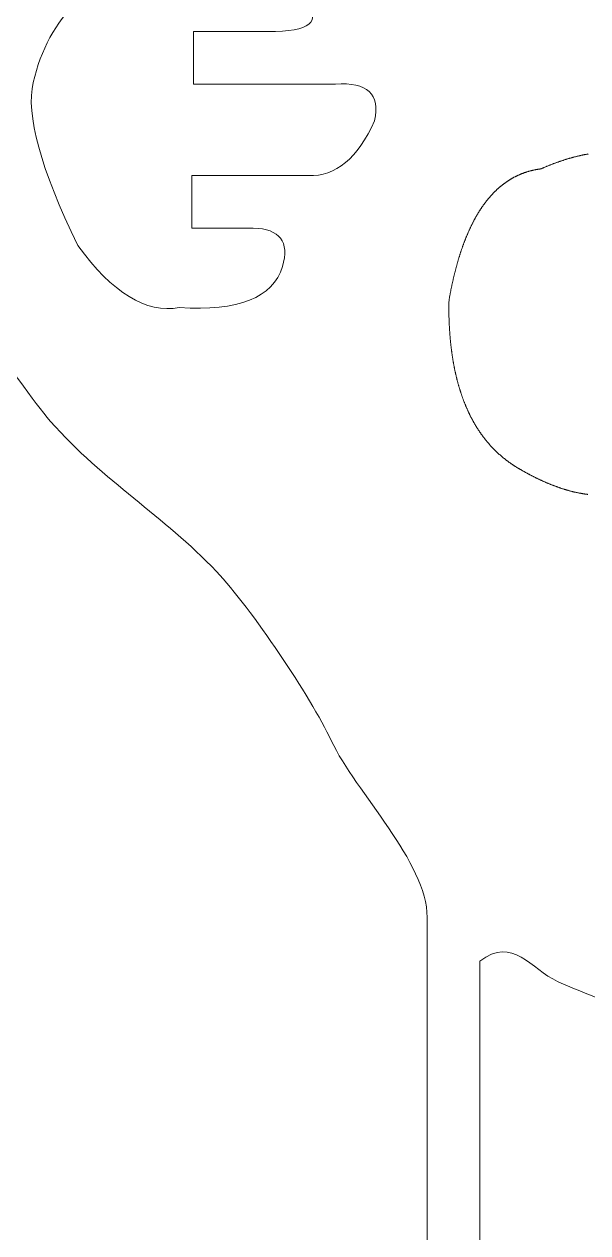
# Model space of a CAD drawing. Header units: inches. Extents: x -250 to 251, y -166 to 168.
# Drawn here: x -166.3 to -135.6, y 63.8 to 129.5 of the extents above; entities that cross this region are included whole.
import ezdxf

# ---------------------------------------------------------------- set-up
doc = ezdxf.new("R2010")
doc.units = ezdxf.units.IN
doc.header["$MEASUREMENT"] = 0
doc.layers.add('Layer 1', color=7, linetype='Continuous')

msp = doc.modelspace()

# ---------------------------------------------------------------- linework, layer by layer
at = {"layer": 'Layer 1', "color": 1, "lineweight": 9}
msp.add_lwpolyline([(-135.611, 122.447), (-135.64, 122.442), (-135.669, 122.437), (-135.697, 122.432), (-135.726, 122.426), (-135.755, 122.421), (-135.784, 122.415), (-135.813, 122.409), (-135.842, 122.404), (-135.871, 122.398), (-135.9, 122.392), (-135.929, 122.385), (-135.958, 122.379), (-135.987, 122.373), (-136.016, 122.366), (-136.045, 122.36), (-136.074, 122.353), (-136.103, 122.347), (-136.132, 122.34), (-136.161, 122.333), (-136.19, 122.326), (-136.219, 122.319), (-136.249, 122.312), (-136.278, 122.304), (-136.307, 122.297), (-136.336, 122.289), (-136.365, 122.282), (-136.395, 122.274), (-136.424, 122.266), (-136.453, 122.258), (-136.483, 122.25), (-136.512, 122.242), (-136.542, 122.234), (-136.571, 122.226), (-136.6, 122.217), (-136.63, 122.209), (-136.659, 122.2), (-136.689, 122.192), (-136.718, 122.183), (-136.748, 122.174), (-136.777, 122.165), (-136.807, 122.156), (-136.837, 122.147), (-136.866, 122.137), (-136.896, 122.128), (-136.926, 122.119), (-136.955, 122.109), (-136.985, 122.099), (-137.015, 122.09), (-137.044, 122.08), (-137.074, 122.07), (-137.104, 122.06), (-137.134, 122.049), (-137.164, 122.039), (-137.193, 122.029), (-137.223, 122.018), (-137.253, 122.008), (-137.283, 121.997), (-137.313, 121.986), (-137.343, 121.976), (-137.373, 121.965), (-137.403, 121.953), (-137.433, 121.942), (-137.463, 121.931), (-137.493, 121.92), (-137.523, 121.908), (-137.553, 121.897), (-137.583, 121.885), (-137.613, 121.873), (-137.644, 121.862), (-137.674, 121.85), (-137.704, 121.838), (-137.734, 121.825), (-137.764, 121.813), (-137.795, 121.801), (-137.825, 121.788), (-137.855, 121.776), (-137.886, 121.763), (-137.915, 121.751), (-137.945, 121.738), (-137.973, 121.726), (-138, 121.715), (-138.025, 121.704), (-138.047, 121.695), (-138.068, 121.686), (-138.085, 121.678), (-138.1, 121.672), (-138.113, 121.666), (-138.124, 121.662), (-138.133, 121.658), (-138.14, 121.654), (-138.146, 121.652), (-138.152, 121.65), (-138.156, 121.648), (-138.16, 121.646), (-138.163, 121.644), (-138.166, 121.643), (-138.168, 121.642), (-138.17, 121.641), (-138.172, 121.641), (-138.173, 121.64), (-138.174, 121.64), (-138.176, 121.639), (-138.177, 121.639), (-138.178, 121.638), (-138.179, 121.638), (-138.18, 121.638), (-138.18, 121.637), (-138.181, 121.637), (-138.182, 121.637), (-138.183, 121.637), (-138.184, 121.637), (-138.185, 121.636), (-138.186, 121.636), (-138.187, 121.636), (-138.188, 121.636), (-138.19, 121.636), (-138.192, 121.636), (-138.194, 121.635), (-138.197, 121.635), (-138.2, 121.634), (-138.204, 121.634), (-138.209, 121.633), (-138.214, 121.633), (-138.221, 121.632), (-138.228, 121.631), (-138.237, 121.629), (-138.247, 121.628), (-138.257, 121.627), (-138.27, 121.625), (-138.283, 121.623), (-138.298, 121.62), (-138.314, 121.618), (-138.331, 121.615), (-138.349, 121.612), (-138.369, 121.609), (-138.389, 121.605), (-138.41, 121.602), (-138.432, 121.598), (-138.453, 121.594), (-138.475, 121.59), (-138.497, 121.585), (-138.519, 121.581), (-138.541, 121.577), (-138.563, 121.572), (-138.584, 121.567), (-138.606, 121.563), (-138.628, 121.558), (-138.649, 121.553), (-138.671, 121.548), (-138.692, 121.542), (-138.714, 121.537), (-138.735, 121.532), (-138.756, 121.526), (-138.778, 121.521), (-138.799, 121.515), (-138.82, 121.509), (-138.841, 121.503), (-138.862, 121.497), (-138.883, 121.491), (-138.904, 121.485), (-138.925, 121.478), (-138.946, 121.472), (-138.967, 121.465), (-138.988, 121.458), (-139.009, 121.452), (-139.03, 121.445), (-139.05, 121.438), (-139.071, 121.431), (-139.092, 121.423), (-139.112, 121.416), (-139.133, 121.408), (-139.153, 121.401), (-139.174, 121.393), (-139.194, 121.385), (-139.214, 121.378), (-139.235, 121.37), (-139.255, 121.362), (-139.275, 121.353), (-139.295, 121.345), (-139.315, 121.337), (-139.335, 121.328), (-139.355, 121.319), (-139.375, 121.311), (-139.395, 121.302), (-139.415, 121.293), (-139.435, 121.284), (-139.455, 121.275), (-139.474, 121.265), (-139.494, 121.256), (-139.514, 121.247), (-139.533, 121.237), (-139.553, 121.227), (-139.572, 121.217), (-139.592, 121.208), (-139.611, 121.198), (-139.631, 121.187), (-139.65, 121.177), (-139.669, 121.167), (-139.688, 121.156), (-139.708, 121.146), (-139.727, 121.135), (-139.746, 121.124), (-139.765, 121.113), (-139.784, 121.103), (-139.803, 121.091), (-139.822, 121.08), (-139.841, 121.069), (-139.859, 121.058), (-139.878, 121.046), (-139.897, 121.034), (-139.916, 121.023), (-139.934, 121.011), (-139.953, 120.999), (-139.971, 120.987), (-139.99, 120.975), (-140.008, 120.962), (-140.027, 120.95), (-140.045, 120.937), (-140.063, 120.925), (-140.082, 120.912), (-140.1, 120.899), (-140.118, 120.886), (-140.136, 120.873), (-140.154, 120.86), (-140.172, 120.847), (-140.19, 120.834), (-140.208, 120.82), (-140.226, 120.807), (-140.244, 120.793), (-140.262, 120.779), (-140.279, 120.765), (-140.297, 120.751), (-140.315, 120.737), (-140.332, 120.723), (-140.35, 120.709), (-140.367, 120.694), (-140.385, 120.68), (-140.402, 120.665), (-140.42, 120.651), (-140.437, 120.636), (-140.454, 120.621), (-140.472, 120.606), (-140.489, 120.591), (-140.506, 120.575), (-140.523, 120.56), (-140.54, 120.544), (-140.557, 120.529), (-140.574, 120.513), (-140.591, 120.497), (-140.608, 120.481), (-140.625, 120.465), (-140.642, 120.449), (-140.658, 120.433), (-140.675, 120.417), (-140.692, 120.4), (-140.708, 120.384), (-140.725, 120.367), (-140.741, 120.35), (-140.758, 120.333), (-140.774, 120.316), (-140.791, 120.299), (-140.807, 120.282), (-140.823, 120.265), (-140.839, 120.247), (-140.856, 120.23), (-140.872, 120.212), (-140.888, 120.195), (-140.904, 120.177), (-140.92, 120.159), (-140.936, 120.141), (-140.952, 120.123), (-140.968, 120.104), (-140.983, 120.086), (-140.999, 120.067), (-141.015, 120.049), (-141.031, 120.03), (-141.046, 120.011), (-141.062, 119.992), (-141.077, 119.973), (-141.093, 119.954), (-141.108, 119.935), (-141.124, 119.916), (-141.139, 119.896), (-141.155, 119.877), (-141.17, 119.857), (-141.185, 119.837), (-141.2, 119.817), (-141.215, 119.797), (-141.23, 119.777), (-141.245, 119.757), (-141.26, 119.737), (-141.275, 119.716), (-141.29, 119.696), (-141.305, 119.675), (-141.32, 119.655), (-141.335, 119.634), (-141.349, 119.613), (-141.364, 119.592), (-141.379, 119.571), (-141.393, 119.549), (-141.408, 119.528), (-141.422, 119.506), (-141.437, 119.485), (-141.451, 119.463), (-141.466, 119.441), (-141.48, 119.419), (-141.494, 119.397), (-141.508, 119.375), (-141.522, 119.353), (-141.537, 119.331), (-141.551, 119.308), (-141.565, 119.286), (-141.579, 119.263), (-141.593, 119.24), (-141.607, 119.217), (-141.62, 119.194), (-141.634, 119.171), (-141.648, 119.148), (-141.662, 119.125), (-141.675, 119.101), (-141.689, 119.078), (-141.702, 119.054), (-141.716, 119.031), (-141.729, 119.007), (-141.743, 118.983), (-141.756, 118.959), (-141.77, 118.935), (-141.783, 118.91), (-141.796, 118.886), (-141.809, 118.862), (-141.823, 118.837), (-141.836, 118.812), (-141.849, 118.787), (-141.862, 118.763), (-141.875, 118.738), (-141.888, 118.712), (-141.9, 118.687), (-141.913, 118.662), (-141.926, 118.636), (-141.939, 118.611), (-141.952, 118.585), (-141.964, 118.559), (-141.977, 118.534), (-141.989, 118.508), (-142.002, 118.481), (-142.014, 118.455), (-142.027, 118.429), (-142.039, 118.403), (-142.051, 118.376), (-142.064, 118.349), (-142.076, 118.323), (-142.088, 118.296), (-142.1, 118.269), (-142.112, 118.242), (-142.124, 118.215), (-142.136, 118.187), (-142.148, 118.16), (-142.16, 118.133), (-142.172, 118.105), (-142.184, 118.077), (-142.196, 118.05), (-142.207, 118.022), (-142.219, 117.994), (-142.231, 117.966), (-142.242, 117.937), (-142.254, 117.909), (-142.265, 117.881), (-142.277, 117.852), (-142.288, 117.823), (-142.3, 117.795), (-142.311, 117.766), (-142.322, 117.737), (-142.333, 117.708), (-142.345, 117.678), (-142.356, 117.649), (-142.367, 117.62), (-142.378, 117.59), (-142.389, 117.561), (-142.4, 117.531), (-142.411, 117.501), (-142.422, 117.471), (-142.432, 117.441), (-142.443, 117.411), (-142.454, 117.381), (-142.465, 117.35), (-142.475, 117.32), (-142.486, 117.289), (-142.496, 117.258), (-142.507, 117.228), (-142.517, 117.197), (-142.528, 117.166), (-142.538, 117.135), (-142.548, 117.103), (-142.559, 117.072), (-142.569, 117.041), (-142.579, 117.009), (-142.589, 116.977), (-142.599, 116.946), (-142.609, 116.914), (-142.619, 116.882), (-142.629, 116.85), (-142.639, 116.818), (-142.649, 116.785), (-142.659, 116.753), (-142.668, 116.72), (-142.678, 116.688), (-142.688, 116.655), (-142.697, 116.622), (-142.707, 116.589), (-142.716, 116.556), (-142.726, 116.523), (-142.735, 116.49), (-142.745, 116.456), (-142.754, 116.423), (-142.763, 116.389), (-142.773, 116.356), (-142.782, 116.322), (-142.791, 116.288), (-142.8, 116.254), (-142.809, 116.22), (-142.818, 116.186), (-142.827, 116.151), (-142.836, 116.117), (-142.845, 116.082), (-142.854, 116.048), (-142.863, 116.013), (-142.871, 115.978), (-142.88, 115.943), (-142.889, 115.908), (-142.897, 115.873), (-142.906, 115.837), (-142.914, 115.802), (-142.923, 115.767), (-142.931, 115.731), (-142.94, 115.695), (-142.948, 115.659), (-142.956, 115.623), (-142.964, 115.587), (-142.973, 115.551), (-142.981, 115.515), (-142.989, 115.479), (-142.997, 115.442), (-143.005, 115.406), (-143.013, 115.369), (-143.021, 115.332), (-143.029, 115.295), (-143.036, 115.258), (-143.044, 115.221), (-143.052, 115.184), (-143.06, 115.147), (-143.067, 115.109), (-143.075, 115.072), (-143.082, 115.034), (-143.09, 114.996), (-143.097, 114.958), (-143.105, 114.92), (-143.112, 114.882), (-143.119, 114.844), (-143.127, 114.806), (-143.134, 114.767), (-143.141, 114.729), (-143.148, 114.69), (-143.155, 114.652), (-143.161, 114.613), (-143.167, 114.574), (-143.173, 114.535), (-143.177, 114.496), (-143.181, 114.457), (-143.185, 114.418), (-143.187, 114.379), (-143.189, 114.339), (-143.19, 114.3), (-143.191, 114.261), (-143.191, 114.222), (-143.191, 114.183), (-143.191, 114.144), (-143.191, 114.105), (-143.191, 114.066), (-143.191, 114.027), (-143.19, 113.989), (-143.19, 113.95), (-143.189, 113.911), (-143.189, 113.873), (-143.188, 113.834), (-143.188, 113.796), (-143.187, 113.758), (-143.186, 113.72), (-143.185, 113.682), (-143.184, 113.643), (-143.183, 113.606), (-143.182, 113.568), (-143.181, 113.53), (-143.18, 113.492), (-143.179, 113.454), (-143.177, 113.417), (-143.176, 113.379), (-143.174, 113.342), (-143.173, 113.305), (-143.171, 113.267), (-143.17, 113.23), (-143.168, 113.193), (-143.166, 113.156), (-143.164, 113.119), (-143.162, 113.082), (-143.16, 113.045), (-143.158, 113.009), (-143.156, 112.972), (-143.154, 112.935), (-143.152, 112.899), (-143.149, 112.863), (-143.147, 112.826), (-143.145, 112.79), (-143.142, 112.754), (-143.139, 112.718), (-143.137, 112.682), (-143.134, 112.646), (-143.131, 112.61), (-143.128, 112.574), (-143.126, 112.538), (-143.123, 112.502), (-143.12, 112.467), (-143.116, 112.431), (-143.113, 112.396), (-143.11, 112.361), (-143.107, 112.325), (-143.103, 112.29), (-143.1, 112.255), (-143.096, 112.22), (-143.093, 112.185), (-143.089, 112.15), (-143.085, 112.115), (-143.082, 112.081), (-143.078, 112.046), (-143.074, 112.011), (-143.07, 111.977), (-143.066, 111.942), (-143.062, 111.908), (-143.057, 111.874), (-143.053, 111.839), (-143.049, 111.805), (-143.045, 111.771), (-143.04, 111.737), (-143.036, 111.703), (-143.031, 111.67), (-143.026, 111.636), (-143.022, 111.602), (-143.017, 111.569), (-143.012, 111.535), (-143.007, 111.502), (-143.002, 111.468), (-142.997, 111.435), (-142.992, 111.402), (-142.987, 111.369), (-142.982, 111.336), (-142.976, 111.303), (-142.971, 111.27), (-142.965, 111.237), (-142.96, 111.204), (-142.954, 111.171), (-142.949, 111.139), (-142.943, 111.106), (-142.937, 111.074), (-142.931, 111.041), (-142.925, 111.009), (-142.919, 110.977), (-142.913, 110.945), (-142.907, 110.913), (-142.901, 110.881), (-142.895, 110.849), (-142.889, 110.817), (-142.882, 110.785), (-142.876, 110.754), (-142.869, 110.722), (-142.863, 110.69), (-142.856, 110.659), (-142.849, 110.628), (-142.843, 110.596), (-142.836, 110.565), (-142.829, 110.534), (-142.822, 110.503), (-142.815, 110.472), (-142.808, 110.441), (-142.801, 110.41), (-142.793, 110.379), (-142.786, 110.349), (-142.779, 110.318), (-142.771, 110.287), (-142.764, 110.257), (-142.756, 110.227), (-142.748, 110.196), (-142.741, 110.166), (-142.733, 110.136), (-142.725, 110.106), (-142.717, 110.076), (-142.709, 110.046), (-142.701, 110.016), (-142.693, 109.986), (-142.685, 109.957), (-142.677, 109.927), (-142.668, 109.897), (-142.66, 109.868), (-142.652, 109.839), (-142.643, 109.809), (-142.635, 109.78), (-142.626, 109.751), (-142.617, 109.722), (-142.609, 109.693), (-142.6, 109.664), (-142.591, 109.635), (-142.582, 109.606), (-142.573, 109.578), (-142.564, 109.549), (-142.555, 109.52), (-142.545, 109.492), (-142.536, 109.463), (-142.527, 109.435), (-142.517, 109.407), (-142.508, 109.379), (-142.498, 109.351), (-142.489, 109.323), (-142.479, 109.295), (-142.469, 109.267), (-142.459, 109.239), (-142.449, 109.211), (-142.439, 109.184), (-142.429, 109.156), (-142.419, 109.129), (-142.409, 109.101), (-142.399, 109.074), (-142.389, 109.047), (-142.378, 109.02), (-142.368, 108.992), (-142.357, 108.965), (-142.347, 108.939), (-142.336, 108.912), (-142.325, 108.885), (-142.315, 108.858), (-142.304, 108.832), (-142.293, 108.805), (-142.282, 108.778), (-142.271, 108.752), (-142.26, 108.726), (-142.249, 108.7), (-142.238, 108.673), (-142.226, 108.647), (-142.215, 108.621), (-142.203, 108.595), (-142.192, 108.569), (-142.18, 108.544), (-142.169, 108.518), (-142.157, 108.492), (-142.145, 108.467), (-142.134, 108.441), (-142.122, 108.416), (-142.11, 108.39), (-142.098, 108.365), (-142.086, 108.34), (-142.073, 108.315), (-142.061, 108.29), (-142.049, 108.265), (-142.037, 108.24), (-142.024, 108.215), (-142.012, 108.191), (-141.999, 108.166), (-141.987, 108.141), (-141.974, 108.117), (-141.961, 108.092), (-141.948, 108.068), (-141.935, 108.044), (-141.922, 108.02), (-141.909, 107.995), (-141.896, 107.971), (-141.883, 107.947), (-141.87, 107.924), (-141.857, 107.9), (-141.843, 107.876), (-141.83, 107.852), (-141.816, 107.829), (-141.803, 107.805), (-141.789, 107.782), (-141.776, 107.759), (-141.762, 107.735), (-141.748, 107.712), (-141.734, 107.689), (-141.72, 107.666), (-141.706, 107.643), (-141.692, 107.62), (-141.678, 107.597), (-141.664, 107.575), (-141.649, 107.552), (-141.635, 107.529), (-141.621, 107.507), (-141.606, 107.484), (-141.592, 107.462), (-141.577, 107.44), (-141.562, 107.418), (-141.548, 107.395), (-141.533, 107.373), (-141.518, 107.351), (-141.503, 107.33), (-141.488, 107.308), (-141.473, 107.286), (-141.458, 107.264), (-141.443, 107.243), (-141.427, 107.221), (-141.412, 107.2), (-141.397, 107.178), (-141.381, 107.157), (-141.366, 107.136), (-141.35, 107.115), (-141.334, 107.094), (-141.319, 107.073), (-141.303, 107.052), (-141.287, 107.031), (-141.271, 107.01), (-141.255, 106.99), (-141.239, 106.969), (-141.223, 106.949), (-141.207, 106.928), (-141.19, 106.908), (-141.174, 106.887), (-141.158, 106.867), (-141.141, 106.847), (-141.125, 106.827), (-141.108, 106.807), (-141.091, 106.787), (-141.075, 106.767), (-141.058, 106.748), (-141.041, 106.728), (-141.024, 106.708), (-141.007, 106.689), (-140.99, 106.669), (-140.973, 106.65), (-140.956, 106.631), (-140.938, 106.611), (-140.921, 106.592), (-140.904, 106.573), (-140.886, 106.554), (-140.869, 106.535), (-140.851, 106.516), (-140.833, 106.498), (-140.816, 106.479), (-140.798, 106.46), (-140.78, 106.442), (-140.762, 106.423), (-140.744, 106.405), (-140.726, 106.387), (-140.708, 106.369), (-140.69, 106.35), (-140.671, 106.332), (-140.653, 106.314), (-140.635, 106.296), (-140.616, 106.279), (-140.598, 106.261), (-140.579, 106.243), (-140.56, 106.226), (-140.542, 106.208), (-140.523, 106.191), (-140.504, 106.173), (-140.485, 106.156), (-140.466, 106.139), (-140.447, 106.121), (-140.428, 106.104), (-140.409, 106.087), (-140.389, 106.07), (-140.37, 106.054), (-140.351, 106.037), (-140.331, 106.02), (-140.312, 106.004), (-140.292, 105.987), (-140.272, 105.971), (-140.253, 105.954), (-140.233, 105.938), (-140.213, 105.922), (-140.193, 105.905), (-140.173, 105.889), (-140.153, 105.873), (-140.133, 105.857), (-140.113, 105.842), (-140.092, 105.826), (-140.072, 105.81), (-140.052, 105.795), (-140.031, 105.779), (-140.011, 105.764), (-139.99, 105.748), (-139.97, 105.733), (-139.949, 105.718), (-139.928, 105.702), (-139.907, 105.687), (-139.886, 105.672), (-139.865, 105.657), (-139.844, 105.643), (-139.823, 105.628), (-139.802, 105.613), (-139.781, 105.598), (-139.759, 105.584), (-139.738, 105.569), (-139.717, 105.555), (-139.696, 105.541), (-139.675, 105.528), (-139.655, 105.514), (-139.636, 105.502), (-139.618, 105.49), (-139.601, 105.479), (-139.586, 105.469), (-139.571, 105.46), (-139.558, 105.452), (-139.546, 105.444), (-139.536, 105.437), (-139.526, 105.431), (-139.517, 105.426), (-139.51, 105.421), (-139.504, 105.417), (-139.498, 105.414), (-139.494, 105.411), (-139.49, 105.409), (-139.486, 105.407), (-139.483, 105.405), (-139.481, 105.403), (-139.479, 105.402), (-139.477, 105.401), (-139.475, 105.399), (-139.473, 105.398), (-139.471, 105.397), (-139.469, 105.396), (-139.468, 105.395), (-139.466, 105.394), (-139.465, 105.393), (-139.463, 105.393), (-139.461, 105.391), (-139.459, 105.39), (-139.457, 105.389), (-139.455, 105.388), (-139.452, 105.386), (-139.448, 105.384), (-139.444, 105.382), (-139.44, 105.379), (-139.434, 105.376), (-139.428, 105.372), (-139.42, 105.367), (-139.41, 105.361), (-139.399, 105.355), (-139.385, 105.347), (-139.37, 105.338), (-139.351, 105.327), (-139.331, 105.316), (-139.309, 105.303), (-139.285, 105.289), (-139.26, 105.274), (-139.234, 105.26), (-139.207, 105.244), (-139.18, 105.229), (-139.153, 105.214), (-139.126, 105.199), (-139.099, 105.184), (-139.072, 105.169), (-139.046, 105.154), (-139.019, 105.139), (-138.992, 105.124), (-138.965, 105.109), (-138.938, 105.095), (-138.912, 105.08), (-138.885, 105.066), (-138.858, 105.052), (-138.832, 105.038), (-138.805, 105.023), (-138.779, 105.009), (-138.752, 104.996), (-138.726, 104.982), (-138.699, 104.968), (-138.673, 104.954), (-138.646, 104.941), (-138.62, 104.927), (-138.594, 104.914), (-138.567, 104.9), (-138.541, 104.887), (-138.515, 104.874), (-138.489, 104.861), (-138.462, 104.848), (-138.436, 104.835), (-138.41, 104.822), (-138.384, 104.81), (-138.358, 104.797), (-138.332, 104.785), (-138.306, 104.772), (-138.28, 104.76), (-138.254, 104.748), (-138.228, 104.735), (-138.202, 104.723), (-138.176, 104.711), (-138.151, 104.699), (-138.125, 104.688), (-138.099, 104.676), (-138.073, 104.664), (-138.048, 104.653), (-138.022, 104.641), (-137.996, 104.63), (-137.971, 104.619), (-137.945, 104.607), (-137.92, 104.596), (-137.894, 104.585), (-137.869, 104.574), (-137.843, 104.564), (-137.818, 104.553), (-137.792, 104.542), (-137.767, 104.532), (-137.742, 104.521), (-137.716, 104.511), (-137.691, 104.5), (-137.666, 104.49), (-137.641, 104.48), (-137.615, 104.47), (-137.59, 104.46), (-137.565, 104.45), (-137.54, 104.44), (-137.515, 104.431), (-137.49, 104.421), (-137.465, 104.412), (-137.44, 104.402), (-137.415, 104.393), (-137.39, 104.384), (-137.365, 104.374), (-137.341, 104.365), (-137.316, 104.356), (-137.291, 104.348), (-137.266, 104.339), (-137.242, 104.33), (-137.217, 104.321), (-137.192, 104.313), (-137.168, 104.304), (-137.143, 104.296), (-137.118, 104.288), (-137.094, 104.28), (-137.069, 104.271), (-137.045, 104.263), (-137.021, 104.256), (-136.996, 104.248), (-136.972, 104.24), (-136.947, 104.232), (-136.923, 104.225), (-136.899, 104.217), (-136.875, 104.21), (-136.85, 104.203), (-136.826, 104.195), (-136.802, 104.188), (-136.778, 104.181), (-136.754, 104.174), (-136.73, 104.167), (-136.706, 104.161), (-136.682, 104.154), (-136.658, 104.147), (-136.634, 104.141), (-136.61, 104.134), (-136.586, 104.128), (-136.562, 104.122), (-136.538, 104.116), (-136.514, 104.11), (-136.491, 104.104), (-136.467, 104.098), (-136.443, 104.092), (-136.42, 104.086), (-136.396, 104.081), (-136.372, 104.075), (-136.349, 104.07), (-136.325, 104.064), (-136.302, 104.059), (-136.278, 104.054), (-136.255, 104.049), (-136.231, 104.044), (-136.208, 104.039), (-136.184, 104.034), (-136.161, 104.029), (-136.138, 104.025), (-136.115, 104.02), (-136.091, 104.015), (-136.068, 104.011), (-136.045, 104.007), (-136.022, 104.003), (-135.999, 103.998), (-135.976, 103.994), (-135.953, 103.991), (-135.929, 103.987), (-135.906, 103.983), (-135.884, 103.979), (-135.861, 103.976), (-135.838, 103.972), (-135.815, 103.969), (-135.792, 103.965), (-135.769, 103.962), (-135.746, 103.959), (-135.724, 103.956), (-135.701, 103.953), (-135.678, 103.95), (-135.656, 103.947), (-135.633, 103.945)], dxfattribs=at)
for points, knots in [([(-153.031, 129.099), (-150.716, 129.088), (-150.054, 129.634), (-151.047, 130.738), (-151.047, 130.738), (-152.171, 133.527), (-154.751, 134.369), (-158.786, 133.263), (-158.786, 133.263), (-162.606, 132.207), (-164.938, 129.896), (-165.782, 126.331), (-165.782, 126.331), (-166.195, 124.598), (-165.385, 121.644), (-163.351, 117.468), (-163.351, 117.468), (-161.482, 114.894), (-159.646, 113.771), (-157.843, 114.101), (-157.843, 114.101), (-154.619, 113.887), (-152.75, 114.629), (-152.237, 116.329), (-152.237, 116.329), (-151.841, 117.68), (-152.37, 118.376), (-153.825, 118.416)], [0, 0, 0, 0, 0.142857, 0.142857, 0.142857, 0.142857, 0.285714, 0.285714, 0.285714, 0.285714, 0.428571, 0.428571, 0.428571, 0.428571, 0.571429, 0.571429, 0.571429, 0.571429, 0.714286, 0.714286, 0.714286, 0.714286, 0.857143, 0.857143, 0.857143, 0.857143, 1, 1, 1, 1]), ([(-149.351, 126.239), (-149.351, 126.239), (-157.069, 126.239), (-157.069, 126.239), (-157.069, 126.239), (-157.069, 126.239), (-157.069, 129.099), (-157.069, 129.099), (-157.069, 129.099), (-157.069, 129.099), (-153.031, 129.099), (-153.031, 129.099)], [0, 0, 0, 0, 0.333333, 0.333333, 0.333333, 0.333333, 0.666667, 0.666667, 0.666667, 0.666667, 1, 1, 1, 1]), ([(-149.351, 126.239), (-147.623, 126.364), (-146.915, 125.702), (-147.226, 124.251), (-147.226, 124.251), (-148.147, 122.207), (-149.343, 121.215), (-150.814, 121.275)], [0, 0, 0, 0, 0.5, 0.5, 0.5, 0.5, 1, 1, 1, 1]), ([(-153.825, 118.416), (-153.825, 118.416), (-157.168, 118.416), (-157.168, 118.416), (-157.168, 118.416), (-157.168, 118.416), (-157.168, 121.275), (-157.168, 121.275), (-157.168, 121.275), (-157.168, 121.275), (-150.814, 121.275), (-150.814, 121.275)], [0, 0, 0, 0, 0.333333, 0.333333, 0.333333, 0.333333, 0.666667, 0.666667, 0.666667, 0.666667, 1, 1, 1, 1]), ([(-173.246, 115.829), (-170.868, 116.968), (-166.61, 109.918), (-164.851, 107.928), (-164.851, 107.928), (-161.888, 104.579), (-158.722, 102.818), (-155.826, 99.758), (-155.826, 99.758), (-153.924, 97.748), (-150.705, 92.957), (-149.58, 90.566), (-149.58, 90.566), (-148.246, 87.731), (-144.368, 83.963), (-144.368, 80.953)], [0, 0, 0, 0, 0.25, 0.25, 0.25, 0.25, 0.5, 0.5, 0.5, 0.5, 0.75, 0.75, 0.75, 0.75, 1, 1, 1, 1]), ([(-141.509, 78.576), (-141.509, 78.576), (-141.509, 44.365), (-141.509, 44.365), (-141.509, 44.365), (-141.509, 44.365), (-144.368, 44.365), (-144.368, 44.365), (-144.368, 44.365), (-144.368, 44.365), (-144.368, 80.953), (-144.368, 80.953)], [0, 0, 0, 0, 0.333333, 0.333333, 0.333333, 0.333333, 0.666667, 0.666667, 0.666667, 0.666667, 1, 1, 1, 1]), ([(-141.509, 78.576), (-139.698, 79.945), (-138.736, 78.15), (-137.278, 77.47), (-137.278, 77.47), (-136.349, 77.036), (-133.944, 76.172), (-133.362, 75.757), (-133.362, 75.757), (-132.742, 74.993), (-132.511, 74.563), (-132.511, 73.544), (-132.511, 73.544), (-132.511, 73.544), (-132.511, 59.587), (-132.511, 59.587), (-132.511, 59.587), (-132.511, 55.77), (-136.086, 56.392), (-136.086, 50.395), (-136.086, 50.395), (-136.086, 48.58), (-135.833, 47.414), (-135.401, 45.799), (-135.401, 45.799), (-135.167, 44.923), (-134.043, 41.824), (-134.043, 41.033), (-134.043, 41.033), (-134.043, 41.033), (-134.043, 37.799), (-134.043, 37.799), (-134.043, 37.799), (-134.043, 37.615), (-135.348, 32.726), (-135.462, 32.182), (-135.462, 32.182), (-135.777, 30.688), (-136.086, 31.522), (-136.086, 29.458), (-136.086, 29.458), (-136.086, 28.493), (-136.086, 27.529), (-136.086, 26.564), (-136.086, 26.564), (-133.266, 23.51), (-132.671, 23.483), (-132.671, 19.337)], [0, 0, 0, 0, 0.083333, 0.083333, 0.083333, 0.083333, 0.166667, 0.166667, 0.166667, 0.166667, 0.25, 0.25, 0.25, 0.25, 0.333333, 0.333333, 0.333333, 0.333333, 0.416667, 0.416667, 0.416667, 0.416667, 0.5, 0.5, 0.5, 0.5, 0.583333, 0.583333, 0.583333, 0.583333, 0.666667, 0.666667, 0.666667, 0.666667, 0.75, 0.75, 0.75, 0.75, 0.833333, 0.833333, 0.833333, 0.833333, 0.916667, 0.916667, 0.916667, 0.916667, 1, 1, 1, 1])]:
    msp.add_open_spline(points, degree=3, knots=knots, dxfattribs=at)

doc.saveas('drawing.dxf')
